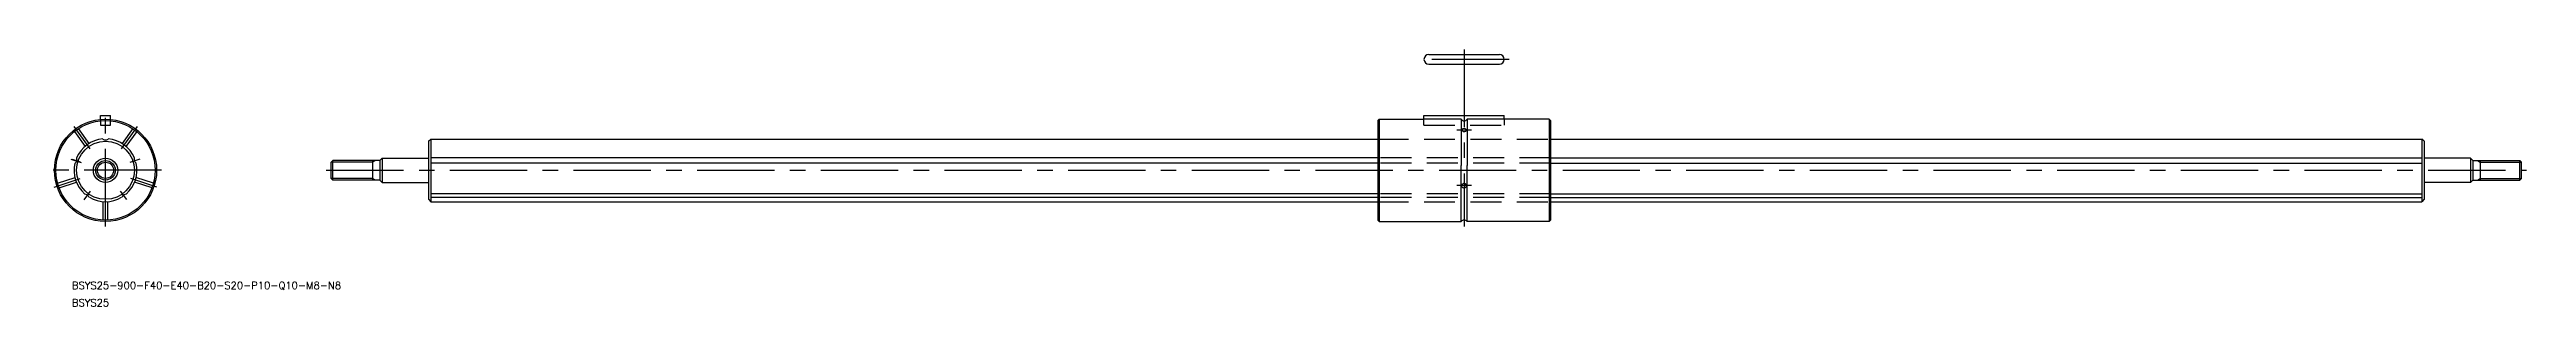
# Model space of a CAD drawing. Extents: x -23 to 995, y -56 to 49.
import ezdxf

# ---------------------------------------------------------------- set-up
doc = ezdxf.new("R2010")
doc.units = 0
doc.linetypes.add('CENTER', pattern=[50.8, 31.75, -6.35, 6.35, -6.35])
doc.linetypes.add('DASHED', pattern=[19.05, 12.7, -6.35])
doc.layers.get('0').update_dxf_attribs({"linetype": 'CONTINUOUS'})
doc.layers.add('CENTER', color=1, linetype='CENTER')
doc.styles.get("Standard").update_dxf_attribs({"font": 'txt.shx', "height": 3, "bigfont": 'bigfont.shx'})

# ---------------------------------------------------------------- blocks, each defined once
blk = doc.blocks.new('*U2')
at = {"color": 7, "linetype": 'CONTINUOUS'}
blk.add_text('BSYS25-900-F40-E40-B20-S20-P10-Q10-M8-N8', height=3, dxfattribs=at).set_placement((-13.8, -48.7))
blk = doc.blocks.new('*U3')
at = {"color": 7, "linetype": 'CONTINUOUS'}
blk.add_text('BSYS25', height=3, dxfattribs=at).set_placement((-13.8, -55.8))

msp = doc.modelspace()

# ---------------------------------------------------------------- linework, layer by layer
at = {"color": 7, "linetype": 'CONTINUOUS'}
for p, q in [((543.7, 47.5), (572.7, 47.5)), ((543.7, 43.5), (572.7, 43.5)), ((-2, 20.9), (-2, 22.5)), ((-2, 22.5), (2, 22.5)), ((2, 20.9), (2, 22.5)), ((523.3, 21), (522.7, 20.4)), ((522.7, 20.4), (522.7, -20.4)), ((523.3, 21), (523.3, -21)), ((523.3, 21), (541.7, 21)), ((541.7, 22.5), (574.7, 22.5)), ((541.7, 20.9), (541.7, 22.5)), ((557, 20.9), (541.7, 20.9)), ((557, 20.9), (557, 2)), ((559.4, 20.9), (559.4, 2)), ((574.7, 20.9), (559.4, 20.9)), ((574.7, 20.9), (574.7, 22.5)), ((593.1, 21), (574.7, 21)), ((593.1, 21), (593.1, -21)), ((593.1, 21), (593.7, 20.4)), ((593.7, 20.4), (593.7, -20.4)), ((132.7, 11.9), (133.6, 12.8)), ((132.7, 11.9), (132.7, -11.9)), ((133.6, 12.8), (522.7, 12.8)), ((133.7, 12.8), (133.7, -12.9)), ((593.7, 12.8), (951.7, 12.8)), ((952.7, 11.9), (951.7, 12.8)), ((951.7, 12.8), (951.7, -12.9)), ((952.7, 11.9), (952.7, -11.9)), ((92.7, 3.3), (93.4, 4)), ((92.7, -3.3), (92.7, 3.3)), ((93.4, -4), (93.4, 4)), ((112.7, 4), (93.4, 4)), ((109.7, 4), (109.7, -4)), ((113.7, 5), (112.7, 4)), ((112.7, 4), (112.7, -4)), ((113.7, 5), (132.7, 5)), ((113.7, 5), (113.7, -5)), ((522.7, 5.1), (133.7, 5.1)), ((522.7, 2.9), (133.7, 2.9)), ((557, -21), (557, 2)), ((559.4, -21), (559.4, 2)), ((593.7, 5.1), (951.7, 5.1)), ((593.7, 2.9), (951.7, 2.9)), ((971.7, 5), (952.7, 5)), ((971.7, 5), (972.7, 4)), ((971.7, 5), (971.7, -5)), ((972.7, 4), (972.7, -4)), ((972.7, 4), (992, 4)), ((975.7, 4), (975.7, -4)), ((992, -4), (992, 4)), ((992.7, 3.3), (992, 4)), ((992.7, -3.3), (992.7, 3.3)), ((92.7, -3.3), (93.4, -4)), ((112.7, -4), (93.4, -4)), ((112.7, -4), (113.7, -5)), ((113.7, -5), (132.7, -5)), ((522.7, -9.7), (133.7, -9.7)), ((593.7, -9.7), (951.7, -9.7)), ((971.7, -5), (952.7, -5)), ((972.7, -4), (971.7, -5)), ((972.7, -4), (992, -4)), ((992.7, -3.3), (992, -4)), ((132.7, -11.9), (133.7, -12.9)), ((522.7, -11.1), (133.7, -11.1)), ((133.7, -12.9), (522.7, -12.9)), ((593.7, -11.1), (951.7, -11.1)), ((593.7, -12.9), (951.7, -12.9)), ((952.7, -11.9), (951.7, -12.9)), ((522.7, -20.4), (523.3, -21)), ((523.3, -21), (557, -21)), ((593.1, -21), (559.4, -21)), ((593.7, -20.4), (593.1, -21))]:
    msp.add_line(p, q, dxfattribs=at)
at = {"color": 3, "linetype": 'DASHED'}
for p, q in [((-2, 20.9), (-2, 18.5)), ((2, 18.5), (2, 20.9)), ((541.7, 18.5), (541.7, 20.9)), ((574.7, 20.9), (574.7, 18.5)), ((-12.8, 15.9), (-8.4, 9.8)), ((-11.2, 17.1), (-6.8, 11)), ((-2, 18.5), (2, 18.5)), ((11.2, 17.1), (6.8, 11)), ((12.8, 15.9), (8.4, 9.8)), ((522.7, 12.8), (593.7, 12.8)), ((541.7, 18.5), (574.7, 18.5)), ((593.7, 5.1), (522.7, 5.1)), ((593.7, 2.9), (522.7, 2.9)), ((-19.7, -5.3), (-12.5, -3)), ((-19.1, -7.2), (-11.9, -4.9)), ((19.1, -7.2), (11.9, -4.9)), ((19.7, -5.3), (12.5, -3)), ((593.7, -9.7), (522.7, -9.7)), ((-1, -20.4), (-1, -12.9)), ((1, -20.4), (1, -12.9)), ((593.7, -11.1), (522.7, -11.1)), ((522.7, -12.9), (593.7, -12.9))]:
    msp.add_line(p, q, dxfattribs=at)
at = {"color": 3, "linetype": 'CONTINUOUS'}
for p, q in [((109.7, 3.3), (92.7, 3.3)), ((110.9, 4), (109.7, 3.3)), ((974.5, 4), (975.7, 3.3)), ((975.7, 3.3), (992.7, 3.3)), ((109.7, -3.3), (92.7, -3.3)), ((110.9, -4), (109.7, -3.3)), ((974.5, -4), (975.7, -3.3)), ((975.7, -3.3), (992.7, -3.3))]:
    msp.add_line(p, q, dxfattribs=at)
at = {"color": 7, "linetype": 'CONTINUOUS'}
for radius in [21, 20.4, 11.9, 5, 4]:
    msp.add_circle((0, 0), radius, dxfattribs=at)
at = {"color": 3, "linetype": 'CONTINUOUS'}
msp.add_circle((0, 0), 3.32, dxfattribs=at)
at = {"color": 7, "linetype": 'CONTINUOUS'}
for centre, radius, start, end in [((543.7, 45.5), 2, 90, 270), ((572.7, 45.5), 2, 270, 90), ((558.2, 21.8), 1.5, 216.6546, 323.3454), ((0, 0), 12.9, 95.086, 156.914), ((0, 14.5), 2.05, 236.0387, 303.9613), ((0, 14.5), 2.05, 236.0387, 303.9613), ((0, 0), 12.9, 23.086, 84.914), ((557.7, 16.4), 0.539, 105.1922, 172.9787), ((557.7, 16.5), 0.552, 183.5636, 243.1479), ((558.2, 17.6), 1.71, 245.8953, 294.1047), ((558.2, 15.4), 1.67, 68.7197, 111.2803), ((558.6, 16.4), 0.539, 7.0213, 74.8078), ((558.6, 16.5), 0.552, 296.8521, 356.4364), ((0, 0), 12.9, 167.086, 228.914), ((-13.8, 4.5), 2.05, 308.0387, 15.9613), ((0, 0), 12.9, 311.086, 12.914), ((13.8, 4.5), 2.05, 164.0387, 231.9613), ((-8.6, -11.8), 2.05, 20.0387, 87.9613), ((8.6, -11.8), 2.05, 92.0387, 159.9613), ((558.2, -6.4), 1.01, 126.4611, 175.9771), ((558.1, -6.3), 0.921, 182.5563, 238.6561), ((558.2, -6.3), 0.915, 49.5753, 130.4247), ((558.2, -6.4), 0.888, 230.9432, 309.0568), ((558.3, -6.3), 0.921, 301.3439, 357.4437), ((558.2, -6.4), 1.01, 4.0229, 53.5389), ((0, 0), 12.9, 239.086, 300.914), ((558.2, -21.9), 1.5, 36.8699, 143.1301)]:
    msp.add_arc(centre, radius, start, end, dxfattribs=at)
at = {"layer": 'CENTER', "color": 1, "linetype": 'CENTER'}
for p, q in [((576.7, 45.5), (539.7, 45.5)), ((558.2, 49.5), (558.2, -23)), ((0, -23), (0, 24.5)), ((-13, 18), (-6.4, 8.8)), ((13, 18), (6.4, 8.8)), ((561.2, 16.5), (555.2, 16.5)), ((23, 0), (-23, 0)), ((-14.2, 4.6), (-10, 3.2)), ((-13.7, 4.5), (-10.4, 3.4)), ((14.1, 4.6), (10, 3.2)), ((90.7, 0), (994.7, 0)), ((-21.1, -6.9), (-10.4, -3.4)), ((-8.8, -12.1), (-6.2, -8.5)), ((8.7, -12), (6.2, -8.5)), ((21.1, -6.9), (10.4, -3.4)), ((561.2, -6.3), (555.2, -6.3))]:
    msp.add_line(p, q, dxfattribs=at)

# ---------------------------------------------------------------- block references
at = {"color": 7, "linetype": 'CONTINUOUS'}
for name in ['*U2', '*U3']:
    msp.add_blockref(name, (0, 0), dxfattribs=at)

doc.saveas('drawing.dxf')
